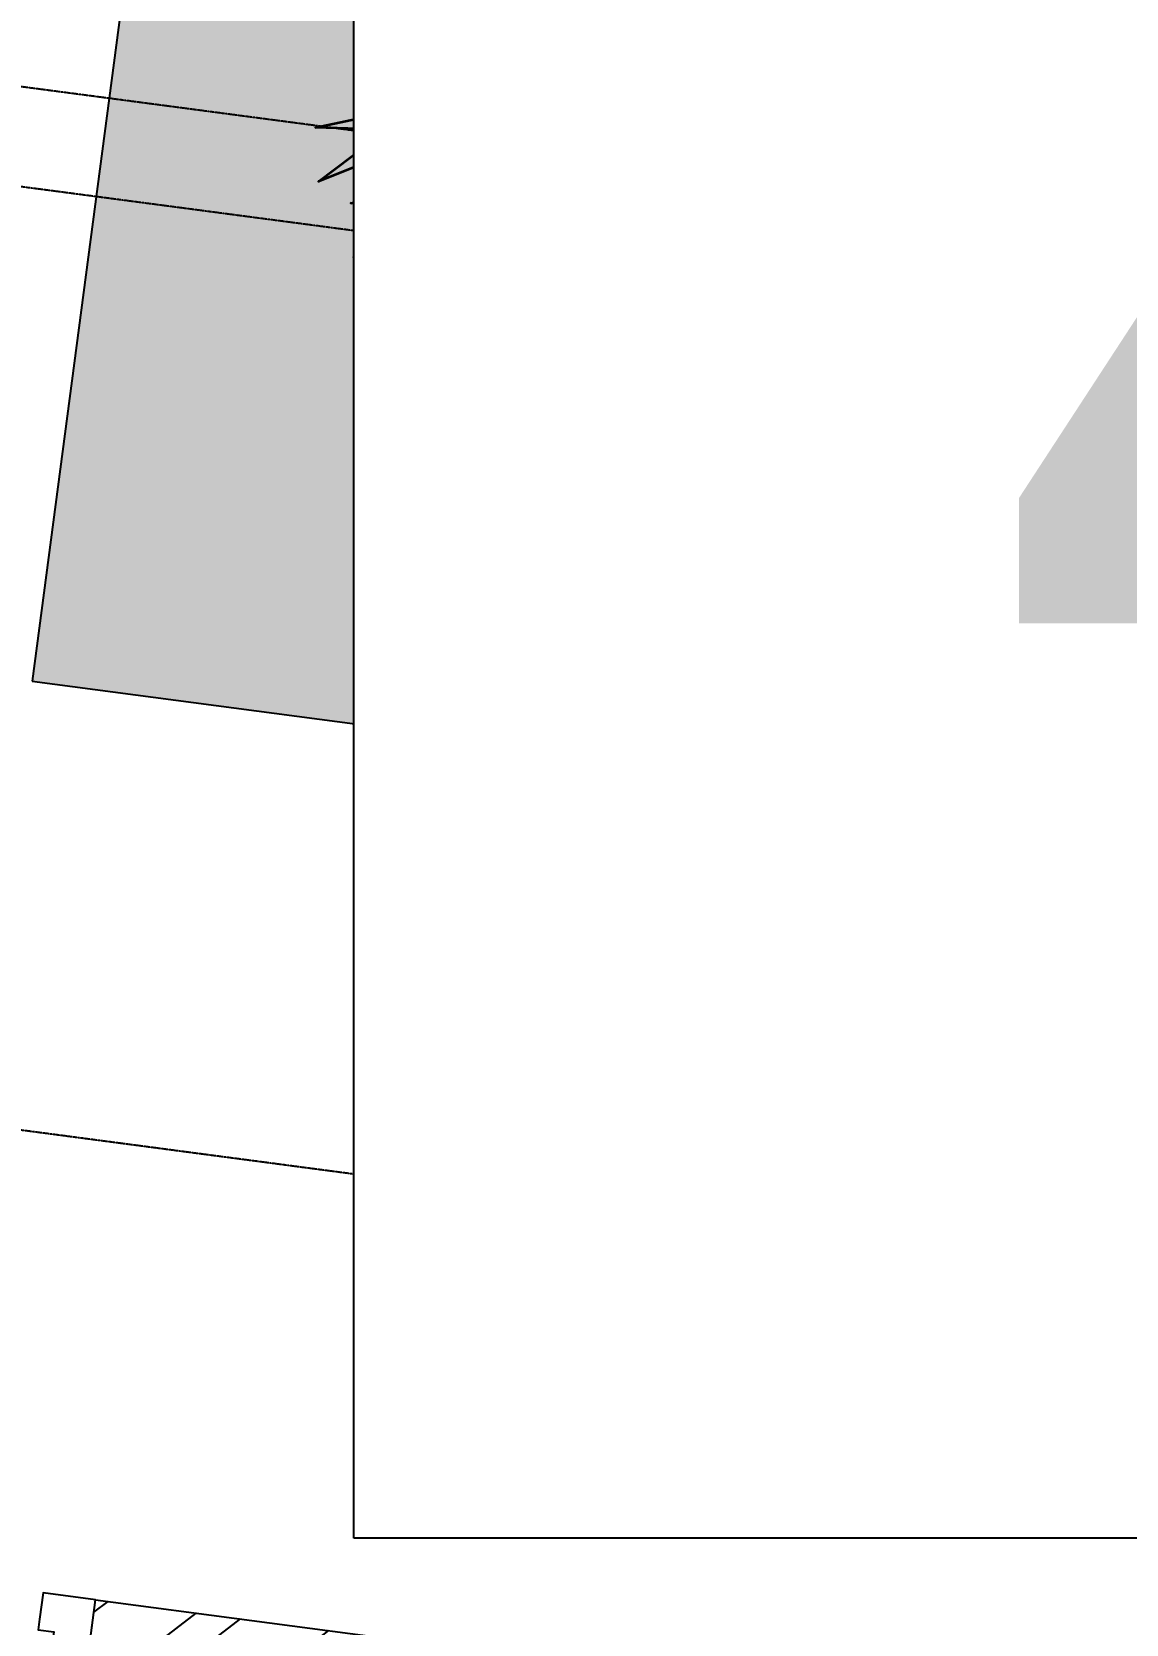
# Model space of a CAD drawing. Header units: millimetres. Extents: x -176651 to 424033, y -469666 to 486614.
# Drawn here: x 40317 to 41420, y 103748 to 105354 of the extents above; entities that cross this region are included whole.
import ezdxf
from ezdxf.enums import TextEntityAlignment as Align

# ---------------------------------------------------------------- set-up
doc = ezdxf.new("R2010")
doc.units = ezdxf.units.MM
doc.linetypes.add('1625_East Villa$0$DASHED', pattern=[0.75, 0.5, -0.25])
for name, color, linetype in [('1625_East Villa$0$ad-Door', 8, 'Continuous'), ('1625_East Villa$0$ad-Elevation 10', 8, 'Continuous'), ('1625_East Villa$0$ad-Furniture', 8, 'Continuous'), ('1625_East Villa$0$ad-Text Main_Door&window Label', 8, 'Continuous'), ('1625_East Villa$0$ad-Wall', 8, 'Continuous'), ('1625_East Villa$0$ad-Wall hatch', 8, 'Continuous'), ('Site Levels$0$ad-Lvl-Plinth', 30, 'Continuous')]:
    doc.layers.add(name, color=color, linetype=linetype)
doc.layers.add('1625_East Villa$0$ad-Landscape', color=8, linetype='Continuous', lineweight=35)
doc.styles.add('1625_East Villa$0$New Text Style', font='arial.ttf', dxfattribs={"height": 100})
doc.styles.add('Site Levels$0$Sections_The woods Site plan_Entrances$0$Standard', font='arial.ttf')

# ---------------------------------------------------------------- blocks, each defined once
blk = doc.blocks.new('1625_East Villa$0$bamboo')
at = {"layer": '1625_East Villa$0$ad-Landscape', "color": 76}
blk.add_line((-12.4, -16.3), (-113, -440.5), dxfattribs=at)
at = {"layer": '1625_East Villa$0$ad-Landscape', "color": 62}
blk.add_line((-124.2, -652.6), (-157.7, -842.3), dxfattribs=at)
at = {"layer": '1625_East Villa$0$ad-Landscape', "color": 76}
for points in [[(360, -280.8), (326.1, -310), (306.6, -150.1), (352.7, -272.3)], [(-189.3, -197.8), (-145.6, -188.6), (-205.5, -338.1), (-187, -208.8)], [(298.2, -260.3), (257, -281), (193.9, -173.3), (289.7, -267.6)], [(248.8, -179.7), (242.8, -258.4), (225.8, -170), (241.6, -171.2)], [(52.5, -314.9), (11.3, -335.6), (-51.8, -227.9), (44, -322.2)], [(114.3, -335.4), (80.4, -364.5), (60.9, -204.6), (107, -326.9)], [(-425.4, -355.8), (-466.6, -376.5), (-529.7, -268.8), (-433.9, -363.1)], [(-363.6, -376.3), (-397.5, -405.4), (-417, -245.5), (-370.9, -367.8)], [(-196.6, -388.9), (-246, -241.3), (-222.5, -410.2), (-196.6, -388.9)], [(-145, -245.6), (-99, -247.3), (-95.6, -372), (-134.1, -243.3)], [(366.1, -305), (512.7, -252.7), (344.3, -279.6), (366.1, -305)], [(278.8, -306.4), (168.6, -298.1), (260.7, -336.7), (270.4, -313.7)], [(486, -310), (332.3, -285.3), (492.9, -342.8), (486, -310)], [(-180.9, -390.4), (-39, -316.9), (-152.5, -424.9), (-173.8, -399)], [(120.3, -359.6), (266.9, -307.2), (98.5, -334.2), (120.3, -359.6)], [(364.9, -320.8), (441.3, -461.2), (331, -349.9), (356.4, -328.1)], [(-357.5, -400.5), (-210.9, -348.1), (-379.3, -375.1), (-357.5, -400.5)], [(-73.8, -511.6), (-123.1, -364), (-99.6, -532.9), (-73.8, -511.6)], [(33.1, -361), (-77.2, -352.7), (14.9, -391.3), (24.6, -368.2)], [(226.8, -365.9), (163.8, -361.1), (178.3, -378.1), (218.3, -373.2)], [(289.8, -370.6), (283.8, -449.3), (266.8, -360.9), (282.5, -362.1)], [(-444.7, -401.9), (-555, -393.6), (-462.9, -432.2), (-453.2, -409.1)], [(-221, -394.5), (-192.5, -429), (-352.8, -445.2), (-229.6, -401.6)], [(119.1, -375.3), (195.6, -515.7), (85.2, -404.5), (110.7, -382.6)], [(-358.7, -416.2), (-282.3, -556.6), (-392.6, -445.4), (-367.2, -423.5)], [(-19, -420.4), (-82, -415.7), (-67.4, -432.6), (-27.4, -427.7)], [(-58, -513.1), (83.9, -439.6), (-29.6, -547.6), (-50.9, -521.7)], [(44, -425.1), (38, -503.9), (21, -415.5), (36.8, -416.7)], [(-496.8, -461.3), (-559.8, -456.6), (-545.3, -473.5), (-505.3, -468.6)], [(-433.8, -466), (-439.8, -544.8), (-456.8, -456.4), (-441.1, -457.6)], [(-242.7, -455.8), (-222.9, -497.4), (-331.8, -558.3), (-235.6, -464.5)], [(-132.6, -466.5), (-54, -474.1), (-142.8, -489.3), (-141.3, -473.6)], [(-197, -476.1), (-207.5, -586.2), (-167.1, -494.9), (-189.9, -484.8)], [(-98.1, -517.2), (-69.7, -551.7), (-229.9, -567.9), (-106.7, -524.3)], [(-138.6, -529.4), (-144.7, -592.3), (-127.4, -578.1), (-131.5, -538)], [(-363.6, -689.9), (-397.5, -719), (-417, -559.2), (-370.9, -681.4)], [(414.6, -689.9), (380.7, -719), (361.2, -559.2), (407.3, -681.4)]]:
    blk.add_lwpolyline(points, dxfattribs=at)
at = {"layer": '1625_East Villa$0$ad-Landscape', "color": 62}
for points in [[(-841.4, -403.5), (-875.3, -432.7), (-894.8, -272.8), (-848.7, -395.1)], [(-1158.7, -320.6), (-1114.9, -311.4), (-1174.8, -460.8), (-1156.4, -331.5)], [(-1114.4, -368.3), (-1068.3, -370), (-1064.9, -494.8), (-1103.4, -366)], [(-835.4, -427.8), (-688.8, -375.4), (-857.2, -402.4), (-835.4, -427.8)], [(-922.6, -429.1), (-1032.9, -420.9), (-940.7, -459.5), (-931.1, -436.4)], [(-1179.6, -607.1), (-1229, -459.4), (-1205.5, -628.4), (-1179.6, -607.1)], [(-836.6, -443.5), (-760.1, -583.9), (-870.5, -472.6), (-845, -450.8)], [(-974.6, -488.6), (-1037.7, -483.9), (-1023.1, -500.8), (-983.1, -495.9)], [(-911.6, -493.3), (-917.6, -572.1), (-934.7, -483.7), (-918.9, -484.8)], [(-1163.9, -608.6), (-1022, -535), (-1135.5, -643.1), (-1156.8, -617.2)], [(-1084.1, -757), (-1133.4, -609.4), (-1109.9, -778.4), (-1084.1, -757)], [(-425.4, -669.4), (-466.6, -690.1), (-529.7, -582.4), (-433.9, -676.7)], [(-119.8, -578.6), (-100, -620.2), (-209, -681), (-112.7, -587.2)], [(-74.2, -598.9), (-84.7, -708.9), (-44.2, -617.6), (-67, -607.5)], [(8.2, -743.4), (-41.2, -595.8), (-17.7, -764.7), (8.2, -743.4)], [(-9.8, -589.2), (68.8, -596.8), (-19.9, -612), (-18.4, -596.3)], [(352.8, -669.4), (311.6, -690.1), (248.5, -582.4), (344.3, -676.7)], [(489.3, -669.4), (448.2, -690.1), (385.1, -582.4), (480.9, -676.7)], [(-1204, -612.6), (-1175.5, -647.1), (-1335.8, -663.4), (-1212.6, -619.7)], [(-889.6, -724), (-930.8, -744.6), (-993.8, -636.9), (-898.1, -731.2)], [(-827.8, -744.4), (-861.7, -773.6), (-881.2, -613.7), (-835.1, -736)], [(-589.2, -724), (-630.4, -744.6), (-693.5, -636.9), (-597.7, -731.2)], [(-527.4, -744.4), (-561.3, -773.6), (-580.8, -613.7), (-534.7, -736)], [(-1225.7, -674), (-1205.9, -715.6), (-1314.8, -776.5), (-1218.6, -682.6)], [(-357.5, -714.1), (-210.9, -661.7), (-379.3, -688.7), (-357.5, -714.1)], [(-15.8, -652.1), (-21.8, -715), (-4.6, -700.8), (-8.7, -660.7)], [(23.9, -744.9), (165.8, -671.4), (52.3, -779.4), (31, -753.6)], [(420.7, -714.1), (567.3, -661.7), (398.9, -688.7), (420.7, -714.1)], [(-1180, -694.3), (-1190.5, -804.4), (-1150.1, -713.1), (-1172.9, -702.9)], [(-1115.6, -684.7), (-1037, -692.3), (-1125.7, -707.5), (-1124.2, -691.8)], [(-1068.3, -758.6), (-926.4, -685), (-1039.9, -793.1), (-1061.2, -767.2)], [(-444.7, -715.5), (-555, -707.2), (-462.9, -745.8), (-453.2, -722.8)], [(333.5, -715.5), (223.2, -707.2), (315.3, -745.8), (325, -722.8)], [(346.4, -826.2), (312.4, -855.4), (293, -695.5), (339.1, -817.8)], [(470, -715.5), (359.7, -707.2), (451.8, -745.8), (461.5, -722.8)], [(-821.7, -768.6), (-675.1, -716.3), (-843.5, -743.3), (-821.7, -768.6)], [(-521.3, -768.6), (-374.8, -716.3), (-543.2, -743.3), (-521.3, -768.6)], [(-358.7, -729.9), (-282.3, -870.2), (-392.6, -759), (-367.2, -737.1)], [(284.5, -805.8), (243.4, -826.4), (180.3, -718.7), (276.1, -813.1)], [(419.5, -729.9), (495.9, -870.2), (385.6, -759), (411, -737.1)], [(-1108.4, -762.6), (-1079.9, -797.1), (-1240.2, -813.4), (-1117, -769.7)], [(-1121.6, -747.6), (-1127.7, -810.5), (-1110.4, -796.3), (-1114.5, -756.2)], [(-908.9, -770), (-1019.2, -761.8), (-927.1, -800.3), (-917.4, -777.3)], [(-608.6, -770), (-718.8, -761.8), (-626.7, -800.3), (-617.1, -777.3)], [(-513.8, -908.1), (-547.7, -937.2), (-567.2, -777.3), (-521, -899.6)], [(-496.8, -774.9), (-559.8, -770.2), (-545.3, -787.1), (-505.3, -782.2)], [(-433.8, -779.7), (-439.8, -858.4), (-456.8, -770), (-441.1, -771.2)], [(-16.2, -749), (12.3, -783.5), (-148, -799.7), (-24.8, -756.1)], [(281.4, -774.9), (218.4, -770.2), (232.9, -787.1), (272.9, -782.2)], [(344.4, -779.7), (338.4, -858.4), (321.4, -770), (337.1, -771.2)], [(417.9, -774.9), (354.9, -770.2), (369.5, -787.1), (409.4, -782.2)], [(-822.9, -784.4), (-746.5, -924.8), (-856.8, -813.5), (-831.4, -791.7)], [(-575.6, -887.6), (-616.8, -908.3), (-679.8, -800.6), (-584, -894.9)], [(-522.5, -784.4), (-446.1, -924.8), (-556.4, -813.5), (-531, -791.7)], [(-37.9, -810.4), (-18.1, -852), (-127, -912.8), (-30.8, -819)], [(352.4, -850.5), (499, -798.1), (330.6, -825.1), (352.4, -850.5)], [(-1130.1, -824), (-1110.3, -865.6), (-1219.3, -926.5), (-1123, -832.6)], [(-1084.5, -844.3), (-1095, -954.4), (-1054.5, -863.1), (-1077.3, -852.9)], [(-1020.1, -834.7), (-941.4, -842.3), (-1030.2, -857.5), (-1028.7, -841.8)], [(-961, -829.5), (-1024, -824.8), (-1009.5, -841.7), (-969.5, -836.8)], [(-898, -834.2), (-904, -913), (-921, -824.6), (-905.3, -825.7)], [(-865.6, -975.2), (-915, -827.6), (-891.5, -996.5), (-865.6, -975.2)], [(-660.6, -829.5), (-723.6, -824.8), (-709.1, -841.7), (-669.1, -836.8)], [(-597.6, -834.2), (-603.6, -913), (-620.7, -824.6), (-604.9, -825.7)], [(7.8, -830.7), (-2.8, -940.7), (37.7, -849.4), (14.9, -839.3)], [(72.2, -821), (150.8, -828.6), (62, -843.8), (63.5, -828.1)], [(265.2, -851.8), (154.9, -843.6), (247, -882.2), (256.7, -859.1)], [(-507.7, -932.3), (-361.1, -879.9), (-529.5, -906.9), (-507.7, -932.3)], [(-227.1, -1003.5), (-261, -1032.7), (-280.5, -872.8), (-234.3, -995)], [(209.8, -1003.5), (175.9, -1032.7), (156.4, -872.8), (202.6, -995)], [(351.2, -866.2), (427.7, -1006.6), (317.3, -895.4), (342.8, -873.5)], [(-1026.1, -897.6), (-1032.1, -960.5), (-1014.9, -946.3), (-1019, -906.2)], [(-849.9, -976.7), (-708, -903.2), (-821.4, -1011.2), (-842.8, -985.4)], [(-554.7, -1044.4), (-588.6, -1073.6), (-608.1, -913.7), (-562, -1036)], [(-288.9, -983), (-330, -1003.7), (-393.1, -896), (-297.3, -990.3)], [(148, -983), (106.8, -1003.7), (43.8, -896), (139.5, -990.3)], [(66.1, -883.9), (60.1, -946.8), (77.4, -932.6), (73.3, -892.5)], [(213.1, -911.3), (150.1, -906.6), (164.7, -923.5), (204.7, -918.6)], [(276.1, -916), (270.1, -994.8), (253.1, -906.4), (268.9, -907.6)], [(-616.5, -1023.9), (-657.7, -1044.6), (-720.8, -936.9), (-625, -1031.2)], [(-594.9, -933.7), (-705.2, -925.4), (-613.1, -964), (-603.4, -940.9)], [(-508.9, -948), (-432.5, -1088.4), (-542.8, -977.2), (-517.4, -955.3)], [(-889.9, -980.8), (-861.5, -1015.3), (-1021.7, -1031.5), (-898.6, -987.9)], [(-302.5, -1064.9), (-343.7, -1085.5), (-406.8, -977.8), (-311, -1072.1)], [(-240.7, -1085.3), (-274.6, -1114.5), (-294.1, -954.6), (-248, -1076.9)], [(-221, -1027.7), (-74.4, -975.4), (-242.8, -1002.3), (-221, -1027.7)], [(-60.1, -1097.9), (-109.5, -950.3), (-85.9, -1119.2), (-60.1, -1097.9)], [(215.9, -1027.7), (362.5, -975.4), (194.1, -1002.3), (215.9, -1027.7)], [(-647, -993.1), (-710, -988.4), (-695.4, -1005.3), (-655.5, -1000.4)], [(-584, -997.8), (-590, -1076.6), (-607, -988.2), (-591.3, -989.4)], [(-548.6, -1068.6), (-402.1, -1016.3), (-570.5, -1043.2), (-548.6, -1068.6)], [(-911.7, -1042.2), (-891.9, -1083.8), (-1000.8, -1144.6), (-904.6, -1050.8)], [(-308.2, -1029.1), (-418.5, -1020.8), (-326.4, -1059.4), (-316.7, -1036.4)], [(-222.2, -1043.5), (-145.8, -1183.9), (-256.1, -1072.6), (-230.7, -1050.8)], [(-44.4, -1099.5), (97.5, -1025.9), (-15.9, -1134), (-37.3, -1108.1)], [(128.7, -1029.1), (18.4, -1020.8), (110.5, -1059.4), (120.2, -1036.4)], [(214.7, -1043.5), (291.1, -1183.9), (180.8, -1072.6), (206.2, -1050.8)], [(376.8, -1193.4), (327.4, -1045.8), (350.9, -1214.7), (376.8, -1193.4)], [(-866, -1062.5), (-876.5, -1172.5), (-836.1, -1081.2), (-858.9, -1071.1)], [(-801.6, -1052.8), (-723, -1060.4), (-811.7, -1075.7), (-810.2, -1059.9)], [(-635.9, -1070), (-746.1, -1061.7), (-654, -1100.3), (-644.4, -1077.3)], [(-549.8, -1084.4), (-473.4, -1224.8), (-583.8, -1113.5), (-558.3, -1091.7)], [(-360.3, -1088.6), (-423.3, -1083.8), (-408.7, -1100.8), (-368.8, -1095.8)], [(-297.3, -1093.3), (-303.3, -1172), (-320.3, -1083.6), (-304.5, -1084.8)], [(-234.6, -1109.5), (-88.1, -1057.2), (-256.5, -1084.1), (-234.6, -1109.5)], [(76.6, -1088.6), (13.6, -1083.8), (28.1, -1100.8), (68.1, -1095.8)], [(139.6, -1093.3), (133.6, -1172), (116.6, -1083.6), (132.3, -1084.8)], [(-807.6, -1115.7), (-813.6, -1178.6), (-796.4, -1164.4), (-800.5, -1124.4)], [(-321.9, -1110.9), (-432.1, -1102.7), (-340, -1141.2), (-330.3, -1118.2)], [(-84.4, -1103.5), (-56, -1138), (-216.2, -1154.2), (-93.1, -1110.6)], [(144.7, -1234.3), (95.3, -1086.7), (118.8, -1255.6), (144.7, -1234.3)], [(-687.9, -1129.5), (-751, -1124.7), (-736.4, -1141.7), (-696.4, -1136.8)], [(-624.9, -1134.2), (-630.9, -1213), (-648, -1124.6), (-632.2, -1125.7)], [(-235.8, -1125.3), (-159.4, -1265.7), (-269.7, -1154.4), (-244.3, -1132.6)], [(392.5, -1194.9), (534.4, -1121.4), (420.9, -1229.4), (399.6, -1203.5)], [(-373.9, -1170.4), (-436.9, -1165.7), (-422.4, -1182.6), (-382.4, -1177.7)], [(-310.9, -1175.1), (-316.9, -1253.9), (-334, -1165.5), (-318.2, -1166.6)], [(-106.2, -1164.9), (-86.3, -1206.5), (-195.3, -1267.4), (-99.1, -1173.5)], [(-60.5, -1185.2), (-71, -1295.3), (-30.6, -1204), (-53.4, -1193.8)], [(3.9, -1175.6), (82.5, -1183.2), (-6.2, -1198.4), (-4.7, -1182.7)], [(160.4, -1235.8), (302.3, -1162.3), (188.8, -1270.3), (167.5, -1244.4)], [(611.8, -1171.7), (640.3, -1206.2), (480.1, -1222.4), (603.2, -1178.8)], [(352.4, -1199), (380.9, -1233.5), (220.7, -1249.7), (343.8, -1206.1)], [(120.3, -1239.9), (148.8, -1274.4), (-11.4, -1290.6), (111.7, -1247)], [(-2.1, -1238.5), (-8.1, -1301.4), (9.1, -1287.1), (5, -1247.1)], [(330.7, -1260.4), (350.5, -1301.9), (241.6, -1362.8), (337.8, -1269)], [(376.4, -1280.6), (365.9, -1390.7), (406.3, -1299.4), (383.5, -1289.3)], [(440.8, -1271), (519.4, -1278.6), (430.7, -1293.8), (432.2, -1278.1)], [(98.6, -1301.3), (118.4, -1342.9), (9.5, -1403.7), (105.7, -1309.9)], [(144.3, -1321.5), (133.8, -1431.6), (174.2, -1340.3), (151.4, -1330.2)], [(208.7, -1311.9), (287.3, -1319.5), (198.6, -1334.7), (200.1, -1319)], [(434.8, -1333.9), (428.8, -1396.8), (446, -1382.6), (441.9, -1342.5)], [(202.7, -1374.8), (196.7, -1437.7), (213.9, -1423.5), (209.8, -1383.4)]]:
    blk.add_lwpolyline(points, dxfattribs=at)
blk = doc.blocks.new('1625_East Villa$0$zw$DAD3')
at = {"transparency": 33554610}
h = blk.add_hatch(dxfattribs=at)
h.set_pattern_fill('DOTS', color=35, scale=20, angle=360)
h.set_pattern_definition([(360, (-800139.518, 271344.397), (15.875, 31.75), [0, -31.75])])
h.paths.add_polyline_path([(450, -2530), (2915, -2530), (2915, -450), (450, -450)])
at = {"layer": '1625_East Villa$0$ad-Elevation 10', "linetype": '1625_East Villa$0$DASHED'}
blk.add_lwpolyline([(0, -2980), (3365, -2980), (3365, 0), (0, 0)], close=True, dxfattribs=at)
for points in [[(1071.7, 0), (1071.7, -2980)], [(1171.7, 0), (1171.7, -2980)], [(0, -1936.7), (3365, -1936.7)], [(0, -2036.7), (3365, -2036.7)]]:
    blk.add_lwpolyline(points, dxfattribs=at)
at = {"layer": '1625_East Villa$0$ad-Elevation 10'}
blk.add_lwpolyline([(450, -2530), (2915, -2530), (2915, -450), (450, -450)], close=True, dxfattribs=at)
at = {"layer": '1625_East Villa$0$ad-Landscape', "linetype": 'Continuous', "xscale": 0.473259546584505, "yscale": 0.473259546584505, "zscale": 0.473259546584505, "rotation": 359.9999999999999}
blk.add_blockref('1625_East Villa$0$bamboo', (1292.6, -1624.9), dxfattribs=at)
blk = doc.blocks.new('1625_East Villa$0$zw$D46D')
at = {"layer": '1625_East Villa$0$ad-Furniture'}
blk.add_blockref('1625_East Villa$0$zw$DAD3', (3610, 8185), dxfattribs=at)
blk = doc.blocks.new('*U169')
for p, q in [((-25, -127.8), (-25, -94.4)), ((-8.3, -111.1), (-41.7, -111.1)), ((-811.3, -760.8), (-796.4, -775.7)), ((-746.2, -826), (-761.1, -811.1))]:
    blk.add_line(p, q)
for points in [[(-1150, -100), (-1150, -50), (-1128.6, -50), (-1128.6, -35.7), (-1128.6, 0), (-1200, 0), (-1200, -100)], [(-50, -100), (0, -100), (0, 0), (-71.4, 0), (-71.4, -35.7), (-71.4, -50), (-50, -50)], [(-50, -100), (-130.8, -180.8), (-166.2, -145.5), (-85.4, -64.6)], [(-130.8, -180.8), (-747, -797), (-782.4, -761.6), (-166.2, -145.5)], [(-827.8, -877.8), (-747, -797), (-782.4, -761.6), (-863.2, -842.5)]]:
    blk.add_lwpolyline(points, close=True)
for points in [[(-808.2, -787.5), (-835.7, -760), (-772.9, -697.2), (-765, -705), (-822, -773.7)], [(-772.8, -822.8), (-745.4, -850.3), (-682.5, -787.5), (-690.4, -779.7), (-759, -836.7)]]:
    blk.add_lwpolyline(points)
blk.add_circle((-25, -111.1), 11.1)
at = {"color": 8, "linetype": '1625_East Villa$0$DASHED', "lineweight": 0}
blk.add_arc((-93.1, -153.1), 1047.4, 178.1881, 271.8119, dxfattribs=at)
at = {"layer": '1625_East Villa$0$ad-Text Main_Door&window Label'}
blk.add_line((-600, 125), (-600, -230), dxfattribs=at)
blk.add_circle((-600.3, 245), 120, dxfattribs=at)
at = {"layer": '1625_East Villa$0$ad-Text Main_Door&window Label', "style": '1625_East Villa$0$New Text Style'}
blk.add_attdef('D1', text='', height=100, dxfattribs=at).set_placement((-585.4, 244.6), align=Align.MIDDLE_CENTER)
blk = doc.blocks.new('1625_East Villa$0$zw$42B5')
at = {"layer": '1625_East Villa$0$ad-Wall hatch', "transparency": 33554610}
h = blk.add_hatch(dxfattribs=at)
h.set_pattern_fill('ANSI32', color=256, scale=10)
h.set_pattern_definition([(45, (-1040635.14, 674820.02), (-67.351921, 67.351921), []), (45, (-1040590.24, 674820.02), (-67.351921, 67.351921), [])])
h.paths.add_polyline_path([(12120, 13620), (12120, 10220), (11890, 10220), (11890, 13390), (7240, 13390), (7240, 8645), (4245, 8645), (4245, 8875), (4445, 8875), (4445, 9370), (4560, 9370), (4560, 8760), (7010, 8760), (7010, 10500), (6360, 10500), (6360, 10615), (7010, 10615), (7010, 13390), (4560, 13390), (4560, 10615), (5560, 10615), (5560, 10500), (4445, 10500), (4445, 13390), (230, 13390), (230, 8875), (3345, 8875), (3345, 8645), (3060, 8645), (3060, 4745), (3345, 4745), (3345, 4515), (230, 4515), (230, 230), (4995, 230), (4995, 3130), (6060, 3130), (6060, 3015), (5110, 3015), (5110, 230), (8310, 230), (8310, 3015), (6860, 3015), (6860, 3130), (8310, 3130), (8310, 4630), (5110, 4630), (5110, 3930), (4995, 3930), (4995, 4515), (4245, 4515), (4245, 4745), (8540, 4745), (8540, 230), (9240, 230), (9240, 0), (0, 0), (0, 4745), (2830, 4745), (2830, 8645), (0, 8645), (0, 13620)])
at = {"layer": '1625_East Villa$0$ad-Wall'}
blk.add_lwpolyline([(4245, 4515), (4245, 4745), (8540, 4745)], dxfattribs=at)
at = {"layer": '1625_East Villa$0$ad-Door', "ltscale": 5}
ref = blk.add_blockref('*U169', (4245, 4745), dxfattribs=dict(at, xscale=0.7499999997027537, yscale=0.7499999997027537, zscale=0.7499999997027537))
ref.add_attrib('D1', 'D1', dxfattribs={"layer": '1625_East Villa$0$ad-Text Main_Door&window Label', "height": 75, "rotation": 1080, "style": '1625_East Villa$0$New Text Style'}).set_placement((3794.8, 4928.7), align=Align.MIDDLE_CENTER)
blk = doc.blocks.new('1625_East Villa')
at = {"layer": '1625_East Villa$0$ad-Furniture'}
blk.add_blockref('1625_East Villa$0$zw$D46D', (0, 0), dxfattribs=at)
at = {"layer": '1625_East Villa$0$ad-Wall'}
blk.add_blockref('1625_East Villa$0$zw$42B5', (0, 0), dxfattribs=at)
blk = doc.blocks.new("All Plot's Villa Plans")
at = {"ltscale": 5, "rotation": 352.4703876422526}
blk.add_blockref('1625_East Villa', (35550.7, 99624.7), dxfattribs=at)
blk = doc.blocks.new('Site Levels$0$zw$63CD')
at = {"layer": 'Site Levels$0$ad-Lvl-Plinth', "insert": (49967.3, 5677.2), "char_height": 1269.985, "width": 5416.267, "attachment_point": 5, "style": 'Site Levels$0$Sections_The woods Site plan_Entrances$0$Standard', "bg_fill": 19, "box_fill_scale": 1.5, "bg_fill_color": 257, "bg_fill_transparency": 0}
blk.add_mtext('\\pxt4;499.46', dxfattribs=at)
blk = doc.blocks.new('Site Levels')
at = {"layer": 'Site Levels$0$ad-Lvl-Plinth', "ltscale": 5}
blk.add_blockref('Site Levels$0$zw$63CD', (-5982.9, 99418.6), dxfattribs=at)

msp = doc.modelspace()

# ---------------------------------------------------------------- block references
at = {"ltscale": 5}
msp.add_blockref("All Plot's Villa Plans", (0, 0), dxfattribs=at)

# ---------------------------------------------------------------- next in the draw order: block references
msp.add_blockref('Site Levels', (0, 0), dxfattribs=at)

doc.saveas('drawing.dxf')
